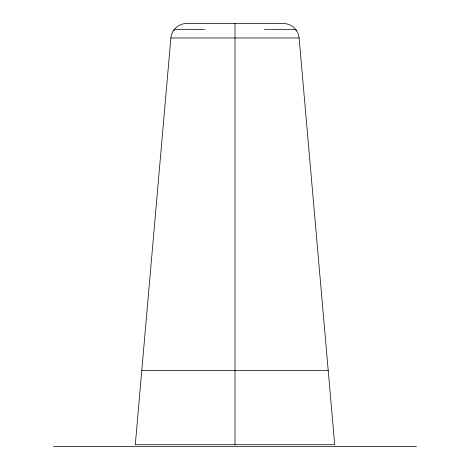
<?xml version="1.0" encoding="UTF-8"?>
<svg xmlns="http://www.w3.org/2000/svg" width="470" height="470" viewBox="0 0 470 470"><rect width="100%" height="100%" fill="white"/><g stroke="black" fill="none" stroke-linecap="round" stroke-linejoin="round"><path stroke-width="0.7" d="M170.88 37.97L135.295 444.708L334.705 444.708L299.12 37.97A15.851 15.851 0 0 0 283.328 23.5L186.678 23.5A15.851 15.851 0 0 0 170.88 37.97L299.108 37.97M173.853 31.055L173.976 29.634L203.592 29.634M204.256 29.634L204.932 29.634M264.393 29.634L267.078 29.634M267.736 29.634L296.024 29.634L296.147 31.055M141.793 370.419L328.207 370.419M53.515 446.5L416.485 446.5M235 23.5L235 444.708"/></g></svg>
